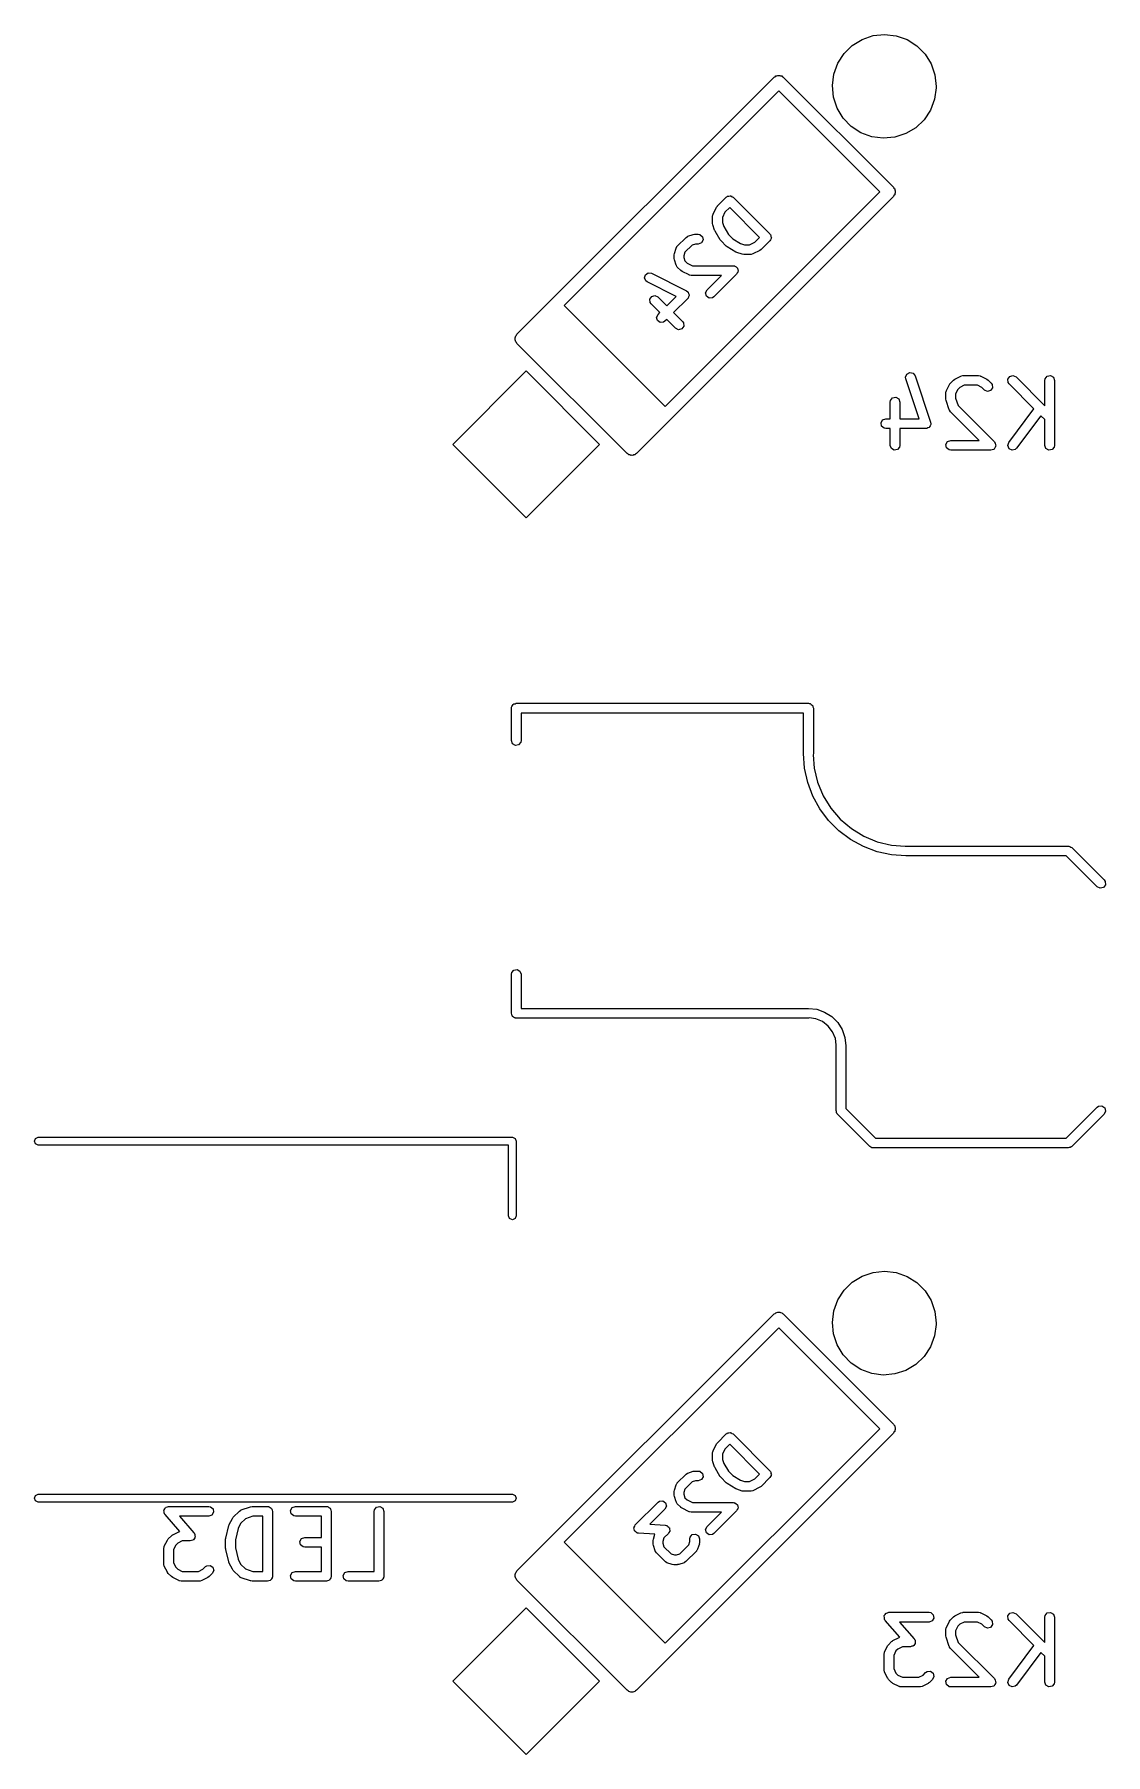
# Model space of a CAD drawing. Extents: x 63 to 245, y -153 to -57.
# Drawn here: x 152.08 to 168.57, y -105.63 to -79.13 of the extents above; entities that cross this region are included whole.
import ezdxf

# ---------------------------------------------------------------- set-up
doc = ezdxf.new("R2010")
doc.units = 0
doc.layers.add('BLACK', color=7, linetype='CONTINUOUS')

msp = doc.modelspace()

# ---------------------------------------------------------------- linework, layer by layer
at = {"layer": 'BLACK', "linetype": 'CONTINUOUS'}
for p, q in [((164.672, -79.3029), (164.824, -79.2094)), ((164.824, -79.2094), (164.993, -79.1519)), ((164.993, -79.1519), (165.17, -79.1333)), ((165.17, -79.1333), (165.347, -79.1544)), ((165.347, -79.1544), (165.515, -79.2142)), ((165.515, -79.2142), (165.666, -79.3098)), ((164.448, -79.5776), (164.545, -79.4277)), ((164.545, -79.4277), (164.672, -79.3029)), ((165.666, -79.3098), (165.792, -79.4364)), ((165.792, -79.4364), (165.886, -79.5876)), ((164.365, -79.9221), (164.387, -79.7452)), ((164.387, -79.7452), (164.448, -79.5776)), ((165.886, -79.5876), (165.945, -79.756)), ((159.508, -83.7517), (163.468, -79.7919)), ((163.538, -80.004), (160.233, -83.3097)), ((163.468, -79.7919), (163.482, -79.7847)), ((163.482, -79.7847), (163.493, -79.7735)), ((163.493, -79.7735), (163.509, -79.771)), ((163.509, -79.771), (163.523, -79.7638)), ((163.523, -79.7638), (163.538, -79.7663)), ((163.538, -79.7663), (163.554, -79.7638)), ((165.094, -81.5596), (163.538, -80.004)), ((163.554, -79.7638), (163.568, -79.771)), ((163.568, -79.771), (163.584, -79.7735)), ((163.584, -79.7735), (163.595, -79.7847)), ((163.595, -79.7847), (163.609, -79.7919)), ((163.609, -79.7919), (165.306, -81.4889)), ((164.382, -80.0996), (164.365, -79.9221)), ((165.964, -79.9556), (165.94, -80.1322)), ((165.945, -79.756), (165.965, -79.9333)), ((165.965, -79.9333), (165.964, -79.9556)), ((164.438, -80.2688), (164.382, -80.0996)), ((164.531, -80.4214), (164.438, -80.2688)), ((165.94, -80.1322), (165.876, -80.299)), ((164.655, -80.5497), (164.531, -80.4214)), ((164.804, -80.6474), (164.655, -80.5497)), ((165.778, -80.4475), (165.648, -80.5705)), ((165.876, -80.299), (165.778, -80.4475)), ((164.971, -80.7095), (164.804, -80.6474)), ((165.148, -80.7331), (164.971, -80.7095)), ((165.326, -80.7169), (165.148, -80.7331)), ((165.495, -80.6618), (165.326, -80.7169)), ((165.648, -80.5705), (165.495, -80.6618)), ((161.788, -84.8654), (165.094, -81.5596)), ((165.306, -81.4889), (165.313, -81.503)), ((165.313, -81.503), (165.325, -81.5142)), ((165.325, -81.605), (165.313, -81.6162)), ((165.325, -81.5142), (165.327, -81.5299)), ((165.327, -81.5894), (165.325, -81.605)), ((165.327, -81.5299), (165.334, -81.544)), ((165.334, -81.5753), (165.327, -81.5894)), ((165.334, -81.544), (165.332, -81.5596)), ((165.332, -81.5596), (165.334, -81.5753)), ((165.306, -81.6303), (161.346, -85.5901)), ((162.528, -81.9032), (162.582, -81.7955)), ((162.582, -81.7955), (162.596, -81.7775)), ((162.596, -81.776), (162.731, -81.6413)), ((162.596, -81.7775), (162.596, -81.776)), ((162.711, -81.8734), (162.671, -81.9545)), ((162.784, -81.8004), (162.711, -81.8734)), ((162.731, -81.6413), (162.739, -81.6356)), ((162.739, -81.6356), (162.741, -81.6329)), ((162.741, -81.6329), (162.744, -81.632)), ((162.744, -81.632), (162.752, -81.6263)), ((162.752, -81.6263), (162.772, -81.6246)), ((162.772, -81.6246), (162.791, -81.6196)), ((163.244, -82.26), (162.784, -81.8004)), ((162.791, -81.6196), (162.797, -81.6225)), ((162.797, -81.6225), (162.804, -81.6219)), ((162.804, -81.6219), (162.819, -81.633)), ((162.819, -81.633), (162.837, -81.6413)), ((162.837, -81.6413), (163.403, -82.207)), ((165.313, -81.6162), (165.306, -81.6303)), ((162.521, -81.9368), (162.525, -81.9111)), ((162.521, -82.0445), (162.521, -81.9368)), ((162.521, -82.046), (162.521, -82.0445)), ((162.524, -82.0682), (162.521, -82.046)), ((162.551, -82.149), (162.524, -82.0682)), ((162.525, -81.9111), (162.528, -81.9077)), ((162.528, -81.9077), (162.528, -81.9032)), ((162.671, -81.9545), (162.671, -82.0323)), ((162.671, -82.0323), (162.691, -82.0938)), ((162.691, -82.0938), (162.763, -82.2135)), ((161.959, -82.4248), (161.971, -82.4019)), ((161.971, -82.4019), (161.975, -82.3996)), ((161.975, -82.3996), (161.977, -82.3955)), ((161.977, -82.3955), (162.112, -82.2608)), ((162.205, -82.3794), (162.095, -82.4891)), ((162.112, -82.2608), (162.133, -82.2459)), ((162.133, -82.2459), (162.137, -82.2455)), ((162.137, -82.2455), (162.141, -82.2427)), ((162.141, -82.2427), (162.222, -82.2158)), ((162.258, -82.3619), (162.205, -82.3794)), ((162.222, -82.2158), (162.244, -82.2125)), ((162.244, -82.2125), (162.245, -82.2119)), ((162.245, -82.2119), (162.299, -82.2119)), ((162.299, -82.3619), (162.258, -82.3619)), ((162.299, -82.2119), (162.325, -82.2165)), ((162.347, -82.3444), (162.299, -82.3619)), ((162.325, -82.2165), (162.364, -82.2494)), ((162.373, -82.3), (162.347, -82.3444)), ((162.364, -82.2494), (162.373, -82.3)), ((162.554, -82.1518), (162.551, -82.149)), ((162.558, -82.1639), (162.554, -82.1518)), ((162.639, -82.2986), (162.558, -82.1639)), ((162.642, -82.3008), (162.639, -82.2986)), ((162.65, -82.313), (162.642, -82.3008)), ((162.731, -82.3938), (162.65, -82.313)), ((162.734, -82.3953), (162.731, -82.3938)), ((162.746, -82.4051), (162.734, -82.3953)), ((162.763, -82.2135), (162.831, -82.2812)), ((162.831, -82.2812), (162.95, -82.3531)), ((162.95, -82.3531), (163.012, -82.3736)), ((163.012, -82.3736), (163.09, -82.3736)), ((163.09, -82.3736), (163.171, -82.333)), ((163.171, -82.333), (163.244, -82.26)), ((163.403, -82.313), (163.268, -82.4477)), ((163.403, -82.207), (163.409, -82.2151)), ((163.411, -82.2954), (163.403, -82.313)), ((163.409, -82.2151), (163.411, -82.217)), ((163.411, -82.217), (163.412, -82.2202)), ((163.422, -82.2794), (163.411, -82.2954)), ((163.412, -82.2202), (163.418, -82.2283)), ((163.418, -82.2283), (163.419, -82.2477)), ((163.419, -82.2477), (163.425, -82.2665)), ((163.425, -82.2665), (163.422, -82.2727)), ((163.422, -82.2727), (163.422, -82.2794)), ((161.928, -82.5294), (161.932, -82.5073)), ((161.928, -82.5832), (161.928, -82.5294)), ((161.928, -82.5848), (161.928, -82.5832)), ((161.932, -82.607), (161.928, -82.5848)), ((161.932, -82.5057), (161.959, -82.4248)), ((161.932, -82.5073), (161.932, -82.5057)), ((161.959, -82.6878), (161.932, -82.607)), ((162.095, -82.4891), (162.078, -82.5415)), ((162.078, -82.5415), (162.078, -82.5711)), ((162.078, -82.5711), (162.095, -82.6235)), ((162.095, -82.6235), (162.128, -82.6563)), ((162.128, -82.6563), (162.209, -82.6968)), ((162.88, -82.4859), (162.746, -82.4051)), ((162.884, -82.4866), (162.88, -82.4859)), ((162.895, -82.4928), (162.884, -82.4866)), ((162.976, -82.5197), (162.895, -82.4928)), ((162.978, -82.5197), (162.976, -82.5197)), ((163, -82.5236), (162.978, -82.5197)), ((163.107, -82.5236), (163, -82.5236)), ((163.112, -82.522), (163.107, -82.5236)), ((163.116, -82.5231), (163.112, -82.522)), ((163.141, -82.5156), (163.116, -82.5231)), ((163.249, -82.4618), (163.141, -82.5156)), ((163.25, -82.4606), (163.249, -82.4618)), ((163.268, -82.4477), (163.25, -82.4606)), ((161.47, -82.8841), (161.485, -82.8349)), ((161.491, -82.9311), (161.47, -82.8841)), ((161.485, -82.8349), (161.528, -82.8066)), ((161.511, -82.9466), (161.491, -82.9311)), ((161.528, -82.8066), (161.579, -82.8125)), ((161.579, -82.8125), (162.117, -83.0819)), ((161.962, -82.6913), (161.959, -82.6878)), ((161.962, -82.6958), (161.962, -82.6913)), ((161.977, -82.7171), (161.962, -82.6958)), ((162.031, -82.771), (161.977, -82.7171)), ((162.032, -82.7717), (162.031, -82.771)), ((162.05, -82.785), (162.032, -82.7717)), ((162.158, -82.8389), (162.05, -82.785)), ((162.162, -82.8394), (162.158, -82.8389)), ((162.166, -82.8423), (162.162, -82.8394)), ((162.191, -82.8468), (162.166, -82.8423)), ((162.657, -82.8468), (162.191, -82.8468)), ((162.209, -82.6968), (162.838, -82.6968)), ((162.435, -83.069), (162.657, -82.8468)), ((162.891, -82.8248), (162.541, -83.175)), ((162.838, -82.6968), (162.854, -82.6997)), ((162.854, -82.6997), (162.857, -82.6994)), ((162.857, -82.6994), (162.859, -82.7005)), ((162.859, -82.7005), (162.864, -82.7013)), ((162.864, -82.7013), (162.881, -82.7158)), ((162.881, -82.7158), (162.899, -82.7288)), ((162.901, -82.8044), (162.891, -82.8248)), ((162.899, -82.7288), (162.9, -82.7321)), ((162.9, -82.7321), (162.903, -82.7343)), ((162.912, -82.7848), (162.901, -82.8044)), ((162.903, -82.7343), (162.907, -82.7565)), ((162.907, -82.7565), (162.913, -82.7783)), ((162.913, -82.7783), (162.911, -82.7815)), ((162.911, -82.7815), (162.912, -82.7848)), ((161.957, -83.1695), (161.511, -82.9466)), ((161.553, -83.2103), (161.583, -83.1683)), ((161.583, -83.1683), (161.632, -83.155)), ((161.632, -83.155), (161.679, -83.1767)), ((161.679, -83.1767), (161.814, -83.3122)), ((161.814, -83.3122), (161.957, -83.1695)), ((162.117, -83.0819), (162.138, -83.0974)), ((162.139, -83.1968), (162.137, -83.202)), ((162.138, -83.0974), (162.14, -83.1026)), ((162.144, -83.1936), (162.139, -83.1968)), ((162.14, -83.1026), (162.145, -83.1059)), ((162.15, -83.174), (162.144, -83.1936)), ((162.145, -83.1059), (162.15, -83.1257)), ((162.15, -83.1257), (162.159, -83.1444)), ((162.158, -83.1555), (162.15, -83.174)), ((162.159, -83.1444), (162.157, -83.1499)), ((162.157, -83.1499), (162.158, -83.1555)), ((162.413, -83.1155), (162.435, -83.069)), ((162.426, -83.165), (162.413, -83.1155)), ((162.468, -83.1944), (162.426, -83.165)), ((162.52, -83.19), (162.468, -83.1944)), ((162.541, -83.175), (162.52, -83.19)), ((160.233, -83.3097), (161.788, -84.8654)), ((161.558, -83.2614), (161.553, -83.2103)), ((161.573, -83.2828), (161.558, -83.2614)), ((161.708, -83.4183), (161.573, -83.2828)), ((161.659, -83.4926), (161.681, -83.4461)), ((161.681, -83.4461), (161.708, -83.4183)), ((162.137, -83.202), (161.92, -83.4183)), ((161.92, -83.4183), (162.056, -83.5538)), ((161.672, -83.5421), (161.659, -83.4926)), ((161.714, -83.5716), (161.672, -83.5421)), ((161.765, -83.5671), (161.714, -83.5716)), ((161.787, -83.5522), (161.765, -83.5671)), ((161.814, -83.5244), (161.787, -83.5522)), ((161.95, -83.6599), (161.814, -83.5244)), ((161.996, -83.6816), (161.95, -83.6599)), ((162.046, -83.6683), (161.996, -83.6816)), ((162.075, -83.6263), (162.046, -83.6683)), ((162.056, -83.5538), (162.071, -83.5752)), ((162.071, -83.5752), (162.075, -83.6263)), ((159.48, -83.8067), (159.487, -83.7926)), ((159.482, -83.8224), (159.48, -83.8067)), ((159.48, -83.838), (159.482, -83.8224)), ((159.487, -83.8521), (159.48, -83.838)), ((159.487, -83.7926), (159.489, -83.777)), ((159.489, -83.8678), (159.487, -83.8521)), ((159.489, -83.777), (159.501, -83.7658)), ((159.501, -83.879), (159.489, -83.8678)), ((159.501, -83.7658), (159.508, -83.7517)), ((159.508, -83.8931), (159.501, -83.879)), ((161.205, -85.5901), (159.508, -83.8931)), ((158.518, -85.4487), (159.649, -84.3173)), ((159.649, -84.3173), (160.781, -85.4487)), ((165.493, -84.4137), (165.512, -84.366)), ((165.497, -84.4395), (165.493, -84.4137)), ((165.702, -85.055), (165.497, -84.4395)), ((165.512, -84.366), (165.557, -84.3416)), ((165.557, -84.3416), (165.608, -84.3519)), ((165.608, -84.3519), (165.64, -84.392)), ((165.64, -84.392), (165.878, -85.1063)), ((166.168, -84.5251), (166.181, -84.5071)), ((166.181, -84.5071), (166.182, -84.5056)), ((166.182, -84.5056), (166.23, -84.458)), ((166.23, -84.458), (166.248, -84.4451)), ((166.248, -84.4451), (166.249, -84.4439)), ((166.249, -84.4439), (166.344, -84.3963)), ((166.344, -84.3963), (166.369, -84.3889)), ((166.369, -84.3889), (166.374, -84.3899)), ((166.374, -84.3899), (166.378, -84.3884)), ((166.378, -84.3884), (166.616, -84.3884)), ((166.616, -84.3884), (166.642, -84.3929)), ((166.642, -84.3929), (166.645, -84.3958)), ((166.645, -84.3958), (166.65, -84.3963)), ((166.65, -84.3963), (166.745, -84.4439)), ((166.745, -84.4439), (166.763, -84.4573)), ((166.763, -84.4573), (166.764, -84.458)), ((166.764, -84.458), (166.812, -84.5056)), ((166.812, -84.5056), (166.827, -84.5269)), ((167.067, -84.444), (167.097, -84.4019)), ((167.072, -84.4951), (167.067, -84.444)), ((167.087, -84.5164), (167.072, -84.4951)), ((167.469, -84.899), (167.087, -84.5164)), ((167.097, -84.4019), (167.146, -84.3887)), ((167.146, -84.3887), (167.193, -84.4103)), ((167.193, -84.4103), (167.636, -84.8537)), ((167.636, -84.4634), (167.641, -84.4377)), ((167.636, -84.8537), (167.636, -84.4634)), ((167.641, -84.4377), (167.674, -84.3984)), ((167.674, -84.3984), (167.724, -84.3895)), ((167.724, -84.3895), (167.769, -84.4152)), ((167.769, -84.4152), (167.786, -84.4634)), ((167.786, -84.4634), (167.786, -85.4634)), ((165.255, -84.7967), (165.26, -84.7711)), ((165.26, -84.7711), (165.293, -84.7318)), ((165.293, -84.7318), (165.343, -84.7229)), ((165.343, -84.7229), (165.388, -84.7485)), ((165.388, -84.7485), (165.405, -84.7967)), ((166.112, -84.6539), (166.117, -84.6282)), ((166.112, -84.7491), (166.112, -84.6539)), ((166.113, -84.7506), (166.112, -84.7491)), ((166.116, -84.7728), (166.113, -84.7506)), ((166.164, -84.9157), (166.116, -84.7728)), ((166.117, -84.6282), (166.12, -84.6248)), ((166.12, -84.6203), (166.168, -84.5251)), ((166.12, -84.6248), (166.12, -84.6203)), ((166.297, -84.603), (166.262, -84.6716)), ((166.262, -84.6716), (166.262, -84.7369)), ((166.262, -84.7369), (166.301, -84.8514)), ((166.327, -84.5726), (166.297, -84.603)), ((166.396, -84.5384), (166.327, -84.5726)), ((166.598, -84.5384), (166.396, -84.5384)), ((166.667, -84.5726), (166.598, -84.5384)), ((166.706, -84.6117), (166.667, -84.5726)), ((166.752, -84.6333), (166.706, -84.6117)), ((166.802, -84.6201), (166.752, -84.6333)), ((166.831, -84.578), (166.802, -84.6201)), ((166.827, -84.5269), (166.831, -84.578)), ((165.255, -85.055), (165.255, -84.7967)), ((165.405, -84.7967), (165.405, -85.055)), ((166.167, -84.9192), (166.164, -84.9157)), ((166.167, -84.9236), (166.167, -84.9192)), ((166.182, -84.945), (166.167, -84.9236)), ((166.625, -85.3884), (166.182, -84.945)), ((166.301, -84.8514), (166.86, -85.4103)), ((167.08, -85.4184), (167.469, -84.899)), ((167.577, -85.0061), (167.2, -85.5084)), ((167.636, -85.0659), (167.577, -85.0061)), ((165.114, -85.117), (165.139, -85.0726)), ((165.123, -85.1675), (165.114, -85.117)), ((165.162, -85.2005), (165.123, -85.1675)), ((165.139, -85.0726), (165.187, -85.055)), ((165.187, -85.205), (165.162, -85.2005)), ((165.187, -85.055), (165.255, -85.055)), ((165.255, -85.205), (165.187, -85.205)), ((165.255, -85.4634), (165.255, -85.205)), ((165.405, -85.055), (165.702, -85.055)), ((165.807, -85.205), (165.405, -85.205)), ((165.405, -85.205), (165.405, -85.4634)), ((165.812, -85.2031), (165.807, -85.205)), ((165.818, -85.2042), (165.812, -85.2031)), ((165.836, -85.1945), (165.818, -85.2042)), ((165.855, -85.1875), (165.836, -85.1945)), ((165.858, -85.1825), (165.855, -85.1875)), ((165.863, -85.1798), (165.858, -85.1825)), ((165.87, -85.1608), (165.863, -85.1798)), ((165.88, -85.1431), (165.87, -85.1608)), ((165.878, -85.1063), (165.881, -85.1321)), ((165.881, -85.1321), (165.879, -85.1374)), ((165.879, -85.1374), (165.88, -85.1431)), ((167.636, -85.4634), (167.636, -85.0659)), ((159.649, -86.5801), (158.518, -85.4487)), ((160.781, -85.4487), (159.649, -86.5801)), ((165.273, -85.5116), (165.255, -85.4634)), ((165.317, -85.5372), (165.273, -85.5116)), ((165.368, -85.5283), (165.317, -85.5372)), ((165.401, -85.489), (165.368, -85.5283)), ((165.405, -85.4634), (165.401, -85.489)), ((166.114, -85.4504), (166.139, -85.4059)), ((166.123, -85.5009), (166.114, -85.4504)), ((166.162, -85.5339), (166.123, -85.5009)), ((166.139, -85.4059), (166.187, -85.3884)), ((166.187, -85.5384), (166.162, -85.5339)), ((166.187, -85.3884), (166.625, -85.3884)), ((166.807, -85.5384), (166.187, -85.5384)), ((166.828, -85.5307), (166.807, -85.5384)), ((166.85, -85.5248), (166.828, -85.5307)), ((166.852, -85.522), (166.85, -85.5248)), ((166.855, -85.5208), (166.852, -85.522)), ((166.866, -85.5013), (166.855, -85.5208)), ((166.86, -85.4103), (166.869, -85.4238)), ((166.879, -85.4828), (166.866, -85.5013)), ((166.869, -85.4238), (166.871, -85.4259)), ((166.871, -85.4259), (166.872, -85.4279)), ((166.872, -85.4279), (166.874, -85.4317)), ((166.874, -85.4317), (166.876, -85.4542)), ((166.876, -85.4542), (166.88, -85.4764)), ((166.88, -85.4764), (166.879, -85.4794)), ((166.879, -85.4794), (166.879, -85.4828)), ((167.065, -85.4675), (167.08, -85.4184)), ((167.085, -85.5147), (167.065, -85.4675)), ((167.131, -85.5378), (167.085, -85.5147)), ((167.181, -85.5262), (167.131, -85.5378)), ((167.2, -85.5084), (167.181, -85.5262)), ((167.654, -85.5116), (167.636, -85.4634)), ((167.698, -85.5372), (167.654, -85.5116)), ((167.749, -85.5283), (167.698, -85.5372)), ((167.782, -85.489), (167.749, -85.5283)), ((167.786, -85.4634), (167.782, -85.489)), ((161.219, -85.5973), (161.205, -85.5901)), ((161.23, -85.6085), (161.219, -85.5973)), ((161.246, -85.611), (161.23, -85.6085)), ((161.26, -85.6182), (161.246, -85.611)), ((161.276, -85.6157), (161.26, -85.6182)), ((161.291, -85.6182), (161.276, -85.6157)), ((161.305, -85.611), (161.291, -85.6182)), ((161.321, -85.6085), (161.305, -85.611)), ((161.332, -85.5973), (161.321, -85.6085)), ((161.346, -85.5901), (161.332, -85.5973)), ((159.422, -89.511), (159.424, -89.5013)), ((159.422, -90.011), (159.422, -89.511)), ((159.423, -89.498), (159.425, -89.4951)), ((159.424, -89.5013), (159.423, -89.498)), ((159.425, -89.4951), (159.427, -89.4853)), ((159.427, -89.4853), (159.439, -89.4704)), ((159.439, -89.4704), (159.449, -89.4535)), ((159.449, -89.4535), (159.455, -89.4512)), ((159.455, -89.4512), (159.459, -89.446)), ((159.459, -89.446), (159.479, -89.4427)), ((159.479, -89.4427), (159.497, -89.436)), ((159.497, -89.436), (163.997, -89.436)), ((163.997, -89.436), (164.007, -89.4377)), ((164.007, -89.4377), (164.01, -89.4371)), ((164.01, -89.4371), (164.013, -89.4388)), ((164.013, -89.4388), (164.023, -89.4405)), ((164.023, -89.4405), (164.038, -89.453)), ((164.038, -89.453), (164.054, -89.4628)), ((164.054, -89.4628), (164.057, -89.4691)), ((164.057, -89.4691), (164.062, -89.4735)), ((164.062, -89.4735), (164.065, -89.4927)), ((164.065, -89.4927), (164.072, -89.511)), ((164.072, -89.511), (164.072, -90.211)), ((163.922, -89.586), (159.572, -89.586)), ((159.572, -89.586), (159.572, -90.011)), ((163.922, -90.211), (163.922, -89.586)), ((159.44, -90.0592), (159.422, -90.011)), ((159.484, -90.0849), (159.44, -90.0592)), ((159.534, -90.076), (159.484, -90.0849)), ((159.567, -90.0367), (159.534, -90.076)), ((159.572, -90.011), (159.567, -90.0367)), ((163.938, -90.4351), (163.922, -90.211)), ((164.072, -90.211), (164.069, -90.2283)), ((164.069, -90.2283), (164.085, -90.4346)), ((163.986, -90.6547), (163.938, -90.4351)), ((164.085, -90.4346), (164.138, -90.6527)), ((164.064, -90.8653), (163.986, -90.6547)), ((164.172, -91.0625), (164.064, -90.8653)), ((164.138, -90.6527), (164.223, -90.8599)), ((164.223, -90.8599), (164.341, -91.0512)), ((164.307, -91.2424), (164.172, -91.0625)), ((164.341, -91.0512), (164.486, -91.2217)), ((164.466, -91.4013), (164.307, -91.2424)), ((164.645, -91.536), (164.466, -91.4013)), ((164.486, -91.2217), (164.657, -91.3674)), ((164.657, -91.3674), (164.848, -91.4846)), ((164.843, -91.6437), (164.645, -91.536)), ((165.053, -91.7222), (164.843, -91.6437)), ((164.848, -91.4846), (165.055, -91.5704)), ((165.055, -91.5704), (165.273, -91.6228)), ((165.273, -91.6228), (165.486, -91.6395)), ((165.486, -91.6395), (165.497, -91.636)), ((165.497, -91.636), (167.997, -91.636)), ((167.997, -91.636), (168.002, -91.6368)), ((168.002, -91.6368), (168.004, -91.6363)), ((168.004, -91.6363), (168.007, -91.6377)), ((168.007, -91.6377), (168.023, -91.6405)), ((168.023, -91.6405), (168.035, -91.651)), ((168.035, -91.651), (168.05, -91.658)), ((168.05, -91.658), (168.55, -92.158)), ((165.273, -91.77), (165.053, -91.7222)), ((165.497, -91.786), (165.273, -91.77)), ((167.966, -91.786), (165.497, -91.786)), ((168.444, -92.264), (167.966, -91.786)), ((168.55, -92.158), (168.565, -92.1793)), ((168.565, -92.1793), (168.569, -92.2304)), ((168.49, -92.2857), (168.444, -92.264)), ((168.54, -92.2724), (168.49, -92.2857)), ((168.569, -92.2304), (168.54, -92.2724)), ((159.422, -93.611), (159.427, -93.5853)), ((159.422, -94.211), (159.422, -93.611)), ((159.427, -93.5853), (159.459, -93.546)), ((159.459, -93.546), (159.51, -93.5371)), ((159.51, -93.5371), (159.554, -93.5628)), ((159.554, -93.5628), (159.572, -93.611)), ((159.572, -93.611), (159.572, -94.136)), ((159.429, -94.2293), (159.422, -94.211)), ((159.432, -94.2485), (159.429, -94.2293)), ((159.437, -94.2528), (159.432, -94.2485)), ((159.44, -94.2592), (159.437, -94.2528)), ((159.456, -94.269), (159.44, -94.2592)), ((159.471, -94.2815), (159.456, -94.269)), ((159.481, -94.2832), (159.471, -94.2815)), ((159.484, -94.2849), (159.481, -94.2832)), ((159.487, -94.2843), (159.484, -94.2849)), ((159.497, -94.286), (159.487, -94.2843)), ((163.997, -94.286), (159.497, -94.286)), ((159.572, -94.136), (163.997, -94.136)), ((163.997, -94.136), (164.125, -94.1504)), ((164.005, -94.2834), (163.997, -94.286)), ((164.108, -94.2969), (164.005, -94.2834)), ((164.211, -94.3398), (164.108, -94.2969)), ((164.125, -94.1504), (164.246, -94.1929)), ((164.246, -94.1929), (164.356, -94.2614)), ((164.356, -94.2614), (164.447, -94.3525)), ((164.3, -94.4079), (164.211, -94.3398)), ((164.368, -94.4967), (164.3, -94.4079)), ((164.411, -94.6001), (164.368, -94.4967)), ((164.447, -94.3525), (164.515, -94.4615)), ((164.515, -94.4615), (164.558, -94.5831)), ((164.558, -94.5831), (164.572, -94.711)), ((164.424, -94.6991), (164.411, -94.6001)), ((164.422, -94.711), (164.424, -94.6991)), ((164.422, -95.711), (164.422, -94.711)), ((164.572, -94.711), (164.572, -95.6799)), ((168.444, -95.658), (168.465, -95.643)), ((168.465, -95.643), (168.516, -95.6386)), ((168.516, -95.6386), (168.558, -95.668)), ((164.428, -95.7264), (164.422, -95.711)), ((164.429, -95.7427), (164.428, -95.7264)), ((164.438, -95.7561), (164.429, -95.7427)), ((164.44, -95.7592), (164.438, -95.7561)), ((164.441, -95.7602), (164.44, -95.7592)), ((164.444, -95.764), (164.441, -95.7602)), ((164.944, -96.264), (164.444, -95.764)), ((164.572, -95.6799), (165.028, -96.136)), ((167.966, -96.136), (168.444, -95.658)), ((168.55, -95.764), (168.05, -96.264)), ((168.572, -95.7175), (168.55, -95.764)), ((168.558, -95.668), (168.572, -95.7175)), ((152.077, -96.181), (152.095, -96.1386)), ((152.095, -96.2234), (152.077, -96.181)), ((152.095, -96.1386), (152.137, -96.121)), ((152.137, -96.121), (159.437, -96.121)), ((159.437, -96.121), (159.479, -96.1386)), ((159.479, -96.1386), (159.497, -96.181)), ((159.497, -96.181), (159.497, -97.331)), ((165.028, -96.136), (167.966, -96.136)), ((152.137, -96.241), (152.095, -96.2234)), ((159.377, -96.241), (152.137, -96.241)), ((159.377, -97.331), (159.377, -96.241)), ((164.959, -96.271), (164.944, -96.264)), ((164.971, -96.2815), (164.959, -96.271)), ((164.987, -96.2843), (164.971, -96.2815)), ((164.99, -96.2857), (164.987, -96.2843)), ((164.992, -96.2852), (164.99, -96.2857)), ((164.997, -96.286), (164.992, -96.2852)), ((167.997, -96.286), (164.997, -96.286)), ((168.012, -96.2804), (167.997, -96.286)), ((168.029, -96.279), (168.012, -96.2804)), ((168.042, -96.2696), (168.029, -96.279)), ((168.045, -96.2685), (168.042, -96.2696)), ((168.046, -96.2667), (168.045, -96.2685)), ((168.05, -96.264), (168.046, -96.2667)), ((159.395, -97.3734), (159.377, -97.331)), ((159.437, -97.391), (159.395, -97.3734)), ((159.479, -97.3734), (159.437, -97.391)), ((159.497, -97.331), (159.479, -97.3734)), ((164.672, -98.3529), (164.824, -98.2594)), ((164.824, -98.2594), (164.993, -98.2019)), ((164.993, -98.2019), (165.17, -98.1833)), ((165.17, -98.1833), (165.347, -98.2044)), ((165.347, -98.2044), (165.515, -98.2642)), ((165.515, -98.2642), (165.666, -98.3598)), ((164.448, -98.6276), (164.545, -98.4777)), ((164.545, -98.4777), (164.672, -98.3529)), ((165.666, -98.3598), (165.792, -98.4864)), ((165.792, -98.4864), (165.886, -98.6376)), ((163.482, -98.8347), (163.493, -98.8235)), ((163.493, -98.8235), (163.509, -98.821)), ((163.509, -98.821), (163.523, -98.8138)), ((163.523, -98.8138), (163.538, -98.8163)), ((163.538, -98.8163), (163.554, -98.8138)), ((163.554, -98.8138), (163.568, -98.821)), ((163.568, -98.821), (163.584, -98.8235)), ((163.584, -98.8235), (163.595, -98.8347)), ((164.365, -98.9721), (164.387, -98.7952)), ((164.387, -98.7952), (164.448, -98.6276)), ((165.886, -98.6376), (165.945, -98.806)), ((165.945, -98.806), (165.965, -98.9833)), ((159.508, -102.802), (163.468, -98.8419)), ((163.538, -99.054), (160.233, -102.36)), ((163.468, -98.8419), (163.482, -98.8347)), ((165.094, -100.61), (163.538, -99.054)), ((163.595, -98.8347), (163.609, -98.8419)), ((163.609, -98.8419), (165.306, -100.539)), ((164.382, -99.1496), (164.365, -98.9721)), ((165.964, -99.0056), (165.94, -99.1822)), ((165.965, -98.9833), (165.964, -99.0056)), ((164.438, -99.3188), (164.382, -99.1496)), ((164.531, -99.4714), (164.438, -99.3188)), ((165.876, -99.349), (165.778, -99.4975)), ((165.94, -99.1822), (165.876, -99.349)), ((164.655, -99.5997), (164.531, -99.4714)), ((164.804, -99.6974), (164.655, -99.5997)), ((165.648, -99.6205), (165.495, -99.7118)), ((165.778, -99.4975), (165.648, -99.6205)), ((164.971, -99.7595), (164.804, -99.6974)), ((165.148, -99.7831), (164.971, -99.7595)), ((165.326, -99.7669), (165.148, -99.7831)), ((165.495, -99.7118), (165.326, -99.7669)), ((165.306, -100.68), (161.346, -104.64)), ((161.788, -103.915), (165.094, -100.61)), ((162.731, -100.691), (162.739, -100.686)), ((162.739, -100.686), (162.741, -100.683)), ((162.741, -100.683), (162.744, -100.682)), ((162.744, -100.682), (162.752, -100.676)), ((162.752, -100.676), (162.772, -100.675)), ((162.772, -100.675), (162.791, -100.67)), ((162.791, -100.67), (162.797, -100.672)), ((162.797, -100.672), (162.804, -100.672)), ((162.804, -100.672), (162.819, -100.683)), ((162.819, -100.683), (162.837, -100.691)), ((165.306, -100.539), (165.313, -100.553)), ((165.313, -100.666), (165.306, -100.68)), ((165.313, -100.553), (165.325, -100.564)), ((165.325, -100.655), (165.313, -100.666)), ((165.325, -100.564), (165.327, -100.58)), ((165.327, -100.639), (165.325, -100.655)), ((165.327, -100.58), (165.334, -100.594)), ((165.334, -100.625), (165.327, -100.639)), ((165.334, -100.594), (165.332, -100.61)), ((165.332, -100.61), (165.334, -100.625)), ((162.528, -100.953), (162.582, -100.845)), ((162.582, -100.845), (162.596, -100.827)), ((162.596, -100.826), (162.731, -100.691)), ((162.596, -100.827), (162.596, -100.826)), ((162.711, -100.923), (162.671, -101.004)), ((162.784, -100.85), (162.711, -100.923)), ((163.244, -101.31), (162.784, -100.85)), ((162.837, -100.691), (163.403, -101.257)), ((162.521, -100.987), (162.525, -100.961)), ((162.521, -101.095), (162.521, -100.987)), ((162.521, -101.096), (162.521, -101.095)), ((162.524, -101.118), (162.521, -101.096)), ((162.551, -101.199), (162.524, -101.118)), ((162.525, -100.961), (162.528, -100.958)), ((162.528, -100.958), (162.528, -100.953)), ((162.554, -101.202), (162.551, -101.199)), ((162.558, -101.214), (162.554, -101.202)), ((162.639, -101.349), (162.558, -101.214)), ((162.671, -101.004), (162.671, -101.082)), ((162.671, -101.082), (162.691, -101.144)), ((162.691, -101.144), (162.763, -101.263)), ((161.932, -101.556), (161.959, -101.475)), ((161.959, -101.475), (161.971, -101.452)), ((161.971, -101.452), (161.975, -101.45)), ((161.975, -101.45), (161.977, -101.446)), ((161.977, -101.446), (162.112, -101.311)), ((162.205, -101.429), (162.095, -101.539)), ((162.112, -101.311), (162.133, -101.296)), ((162.133, -101.296), (162.137, -101.296)), ((162.137, -101.296), (162.141, -101.293)), ((162.141, -101.293), (162.222, -101.266)), ((162.258, -101.412), (162.205, -101.429)), ((162.222, -101.266), (162.244, -101.262)), ((162.244, -101.262), (162.245, -101.262)), ((162.245, -101.262), (162.299, -101.262)), ((162.299, -101.412), (162.258, -101.412)), ((162.299, -101.262), (162.325, -101.266)), ((162.347, -101.394), (162.299, -101.412)), ((162.325, -101.266), (162.364, -101.299)), ((162.373, -101.35), (162.347, -101.394)), ((162.364, -101.299), (162.373, -101.35)), ((162.642, -101.351), (162.639, -101.349)), ((162.65, -101.363), (162.642, -101.351)), ((162.731, -101.444), (162.65, -101.363)), ((162.734, -101.445), (162.731, -101.444)), ((162.746, -101.455), (162.734, -101.445)), ((162.88, -101.536), (162.746, -101.455)), ((162.763, -101.263), (162.831, -101.331)), ((162.831, -101.331), (162.95, -101.403)), ((162.95, -101.403), (163.012, -101.424)), ((163.012, -101.424), (163.09, -101.424)), ((163.09, -101.424), (163.171, -101.383)), ((163.171, -101.383), (163.244, -101.31)), ((163.403, -101.363), (163.268, -101.498)), ((163.403, -101.257), (163.409, -101.265)), ((163.411, -101.345), (163.403, -101.363)), ((163.409, -101.265), (163.411, -101.267)), ((163.411, -101.267), (163.412, -101.27)), ((163.422, -101.329), (163.411, -101.345)), ((163.412, -101.27), (163.418, -101.278)), ((163.418, -101.278), (163.419, -101.298)), ((163.419, -101.298), (163.425, -101.317)), ((163.425, -101.317), (163.422, -101.323)), ((163.422, -101.323), (163.422, -101.329)), ((152.077, -101.681), (152.095, -101.639)), ((152.095, -101.723), (152.077, -101.681)), ((152.095, -101.639), (152.137, -101.621)), ((152.137, -101.741), (152.095, -101.723)), ((152.137, -101.621), (159.437, -101.621)), ((159.437, -101.741), (152.137, -101.741)), ((159.437, -101.621), (159.479, -101.639)), ((159.479, -101.723), (159.437, -101.741)), ((159.479, -101.639), (159.497, -101.681)), ((159.497, -101.681), (159.479, -101.723)), ((161.33, -102.092), (161.681, -101.742)), ((161.681, -101.742), (161.702, -101.727)), ((161.702, -101.727), (161.753, -101.722)), ((161.753, -101.722), (161.795, -101.752)), ((161.928, -101.579), (161.932, -101.557)), ((161.928, -101.633), (161.928, -101.579)), ((161.928, -101.635), (161.928, -101.633)), ((161.932, -101.657), (161.928, -101.635)), ((161.932, -101.557), (161.932, -101.556)), ((161.959, -101.738), (161.932, -101.657)), ((161.962, -101.741), (161.959, -101.738)), ((161.962, -101.746), (161.962, -101.741)), ((161.977, -101.767), (161.962, -101.746)), ((162.095, -101.539), (162.078, -101.592)), ((162.078, -101.592), (162.078, -101.621)), ((162.078, -101.621), (162.095, -101.674)), ((162.095, -101.674), (162.128, -101.706)), ((162.128, -101.706), (162.209, -101.747)), ((162.209, -101.747), (162.838, -101.747)), ((162.838, -101.747), (162.854, -101.75)), ((162.884, -101.537), (162.88, -101.536)), ((162.895, -101.543), (162.884, -101.537)), ((162.976, -101.57), (162.895, -101.543)), ((162.978, -101.57), (162.976, -101.57)), ((163, -101.574), (162.978, -101.57)), ((163.107, -101.574), (163, -101.574)), ((163.112, -101.572), (163.107, -101.574)), ((163.116, -101.573), (163.112, -101.572)), ((163.141, -101.566), (163.116, -101.573)), ((163.249, -101.512), (163.141, -101.566)), ((163.25, -101.511), (163.249, -101.512)), ((163.268, -101.498), (163.25, -101.511)), ((154.07, -101.87), (154.073, -101.865)), ((154.074, -101.89), (154.07, -101.87)), ((154.073, -101.859), (154.086, -101.843)), ((154.073, -101.865), (154.073, -101.859)), ((154.074, -101.91), (154.074, -101.89)), ((154.079, -101.918), (154.074, -101.91)), ((154.079, -101.921), (154.079, -101.918)), ((154.082, -101.923), (154.079, -101.921)), ((154.088, -101.933), (154.082, -101.923)), ((154.086, -101.843), (154.096, -101.826)), ((154.315, -102.193), (154.088, -101.933)), ((154.096, -101.826), (154.102, -101.824)), ((154.102, -101.824), (154.105, -101.819)), ((154.105, -101.819), (154.125, -101.815)), ((154.125, -101.815), (154.144, -101.808)), ((154.144, -101.808), (154.763, -101.808)), ((154.763, -101.958), (154.309, -101.958)), ((154.309, -101.958), (154.534, -102.215)), ((154.763, -101.808), (154.789, -101.813)), ((154.811, -101.941), (154.763, -101.958)), ((154.789, -101.813), (154.828, -101.846)), ((154.837, -101.896), (154.811, -101.941)), ((154.828, -101.846), (154.837, -101.896)), ((155.077, -102.088), (155.125, -101.993)), ((155.125, -101.993), (155.138, -101.975)), ((155.138, -101.975), (155.139, -101.973)), ((155.139, -101.973), (155.234, -101.878)), ((155.234, -101.878), (155.255, -101.863)), ((155.328, -101.997), (155.253, -102.071)), ((155.255, -101.863), (155.26, -101.863)), ((155.26, -101.863), (155.263, -101.86)), ((155.263, -101.86), (155.406, -101.812)), ((155.442, -101.958), (155.328, -101.997)), ((155.406, -101.812), (155.428, -101.809)), ((155.428, -101.809), (155.43, -101.808)), ((155.43, -101.808), (155.668, -101.808)), ((155.593, -101.958), (155.442, -101.958)), ((155.593, -102.808), (155.593, -101.958)), ((155.668, -101.808), (155.678, -101.81)), ((155.678, -101.81), (155.681, -101.81)), ((155.681, -101.81), (155.684, -101.811)), ((155.684, -101.811), (155.694, -101.813)), ((155.694, -101.813), (155.709, -101.825)), ((155.709, -101.825), (155.725, -101.835)), ((155.725, -101.835), (155.728, -101.842)), ((155.728, -101.842), (155.733, -101.846)), ((155.733, -101.846), (155.736, -101.865)), ((155.736, -101.865), (155.743, -101.883)), ((155.743, -101.883), (155.743, -102.883)), ((156.023, -101.87), (156.048, -101.826)), ((156.032, -101.921), (156.023, -101.87)), ((156.071, -101.954), (156.032, -101.921)), ((156.048, -101.826), (156.097, -101.808)), ((156.097, -101.958), (156.071, -101.954)), ((156.097, -101.808), (156.573, -101.808)), ((156.498, -101.958), (156.097, -101.958)), ((156.498, -102.285), (156.498, -101.958)), ((156.573, -101.808), (156.582, -101.81)), ((156.582, -101.81), (156.586, -101.81)), ((156.586, -101.81), (156.589, -101.811)), ((156.589, -101.811), (156.598, -101.813)), ((156.598, -101.813), (156.613, -101.825)), ((156.613, -101.825), (156.63, -101.835)), ((156.63, -101.835), (156.632, -101.842)), ((156.632, -101.842), (156.638, -101.846)), ((156.638, -101.846), (156.641, -101.865)), ((156.641, -101.865), (156.648, -101.883)), ((156.648, -101.883), (156.648, -102.883)), ((157.307, -101.883), (157.312, -101.858)), ((157.307, -102.808), (157.307, -101.883)), ((157.312, -101.858), (157.345, -101.818)), ((157.345, -101.818), (157.395, -101.81)), ((157.395, -101.81), (157.44, -101.835)), ((157.44, -101.835), (157.457, -101.883)), ((157.457, -101.883), (157.457, -102.883)), ((161.787, -101.848), (161.553, -102.081)), ((161.808, -101.801), (161.787, -101.848)), ((161.795, -101.752), (161.808, -101.801)), ((162.031, -101.821), (161.977, -101.767)), ((162.032, -101.822), (162.031, -101.821)), ((162.05, -101.835), (162.032, -101.822)), ((162.158, -101.889), (162.05, -101.835)), ((162.162, -101.889), (162.158, -101.889)), ((162.166, -101.892), (162.162, -101.889)), ((162.191, -101.897), (162.166, -101.892)), ((162.657, -101.897), (162.191, -101.897)), ((162.435, -102.119), (162.657, -101.897)), ((162.891, -101.875), (162.541, -102.225)), ((162.854, -101.75), (162.857, -101.749)), ((162.857, -101.749), (162.859, -101.751)), ((162.859, -101.751), (162.864, -101.751)), ((162.864, -101.751), (162.881, -101.766)), ((162.881, -101.766), (162.899, -101.779)), ((162.901, -101.854), (162.891, -101.875)), ((162.899, -101.779), (162.9, -101.782)), ((162.9, -101.782), (162.903, -101.784)), ((162.912, -101.835), (162.901, -101.854)), ((162.903, -101.784), (162.907, -101.807)), ((162.907, -101.807), (162.913, -101.828)), ((162.913, -101.828), (162.911, -101.831)), ((162.911, -101.831), (162.912, -101.835)), ((154.139, -102.307), (154.186, -102.259)), ((154.186, -102.259), (154.205, -102.246)), ((154.205, -102.246), (154.206, -102.245)), ((154.206, -102.245), (154.301, -102.197)), ((154.301, -102.197), (154.315, -102.193)), ((154.534, -102.215), (154.54, -102.225)), ((154.54, -102.225), (154.542, -102.227)), ((154.542, -102.227), (154.543, -102.23)), ((154.543, -102.23), (154.547, -102.237)), ((154.547, -102.237), (154.548, -102.257)), ((154.548, -102.257), (154.551, -102.277)), ((154.551, -102.277), (154.548, -102.283)), ((155.024, -102.294), (155.071, -102.103)), ((155.071, -102.103), (155.077, -102.091)), ((155.077, -102.091), (155.077, -102.088)), ((155.215, -102.148), (155.172, -102.321)), ((155.253, -102.071), (155.215, -102.148)), ((161.309, -102.139), (161.311, -102.133)), ((161.314, -102.158), (161.309, -102.139)), ((161.311, -102.127), (161.322, -102.11)), ((161.311, -102.133), (161.311, -102.127)), ((161.316, -102.178), (161.314, -102.158)), ((161.32, -102.182), (161.316, -102.178)), ((161.322, -102.188), (161.32, -102.182)), ((161.322, -102.11), (161.33, -102.092)), ((161.339, -102.2), (161.322, -102.188)), ((161.353, -102.214), (161.339, -102.2)), ((161.361, -102.216), (161.353, -102.214)), ((161.364, -102.218), (161.361, -102.216)), ((161.367, -102.217), (161.364, -102.218)), ((161.378, -102.22), (161.367, -102.217)), ((161.633, -102.237), (161.378, -102.22)), ((161.553, -102.081), (161.792, -102.097)), ((161.609, -102.31), (161.633, -102.237)), ((161.84, -102.225), (161.772, -102.293)), ((161.792, -102.097), (161.803, -102.1)), ((161.803, -102.1), (161.807, -102.1)), ((161.807, -102.1), (161.809, -102.101)), ((161.809, -102.101), (161.818, -102.103)), ((161.818, -102.103), (161.832, -102.117)), ((161.832, -102.117), (161.849, -102.129)), ((161.849, -102.207), (161.84, -102.225)), ((161.849, -102.129), (161.85, -102.135)), ((161.86, -102.19), (161.849, -102.207)), ((161.85, -102.135), (161.855, -102.139)), ((161.855, -102.139), (161.857, -102.159)), ((161.857, -102.159), (161.862, -102.179)), ((161.862, -102.179), (161.86, -102.184)), ((161.86, -102.184), (161.86, -102.19)), ((162.175, -102.281), (162.208, -102.242)), ((162.208, -102.242), (162.258, -102.233)), ((162.258, -102.233), (162.303, -102.258)), ((162.303, -102.258), (162.32, -102.307)), ((162.413, -102.165), (162.435, -102.119)), ((162.426, -102.215), (162.413, -102.165)), ((162.468, -102.244), (162.426, -102.215)), ((162.52, -102.24), (162.468, -102.244)), ((162.541, -102.225), (162.52, -102.24)), ((154.069, -102.455), (154.074, -102.429)), ((154.069, -102.693), (154.069, -102.455)), ((154.074, -102.429), (154.077, -102.426)), ((154.077, -102.421), (154.125, -102.326)), ((154.077, -102.426), (154.077, -102.421)), ((154.125, -102.326), (154.138, -102.308)), ((154.138, -102.308), (154.139, -102.307)), ((154.253, -102.404), (154.219, -102.473)), ((154.219, -102.473), (154.219, -102.675)), ((154.284, -102.374), (154.253, -102.404)), ((154.352, -102.339), (154.284, -102.374)), ((154.477, -102.339), (154.352, -102.339)), ((154.496, -102.332), (154.477, -102.339)), ((154.516, -102.328), (154.496, -102.332)), ((154.52, -102.324), (154.516, -102.328)), ((154.526, -102.322), (154.52, -102.324)), ((154.536, -102.304), (154.526, -102.322)), ((154.548, -102.289), (154.536, -102.304)), ((154.548, -102.283), (154.548, -102.289)), ((155.022, -102.312), (155.024, -102.297)), ((155.022, -102.455), (155.022, -102.312)), ((155.023, -102.458), (155.022, -102.455)), ((155.024, -102.473), (155.023, -102.458)), ((155.024, -102.297), (155.024, -102.294)), ((155.071, -102.663), (155.024, -102.473)), ((155.172, -102.321), (155.172, -102.446)), ((155.172, -102.446), (155.215, -102.619)), ((156.166, -102.347), (156.191, -102.302)), ((156.174, -102.397), (156.166, -102.347)), ((156.214, -102.43), (156.174, -102.397)), ((156.191, -102.302), (156.239, -102.285)), ((156.239, -102.435), (156.214, -102.43)), ((156.239, -102.285), (156.498, -102.285)), ((156.498, -102.435), (156.239, -102.435)), ((156.498, -102.808), (156.498, -102.435)), ((160.233, -102.36), (161.788, -103.915)), ((161.605, -102.334), (161.609, -102.312)), ((161.605, -102.387), (161.605, -102.334)), ((161.605, -102.389), (161.605, -102.387)), ((161.609, -102.411), (161.605, -102.389)), ((161.609, -102.312), (161.609, -102.31)), ((161.635, -102.492), (161.609, -102.411)), ((161.638, -102.496), (161.635, -102.492)), ((161.639, -102.5), (161.638, -102.496)), ((161.654, -102.521), (161.639, -102.5)), ((161.788, -102.656), (161.654, -102.521)), ((161.772, -102.293), (161.755, -102.346)), ((161.755, -102.346), (161.755, -102.375)), ((161.755, -102.375), (161.772, -102.428)), ((161.772, -102.428), (161.882, -102.537)), ((161.882, -102.537), (161.934, -102.555)), ((161.964, -102.555), (162.016, -102.537)), ((162.016, -102.537), (162.153, -102.401)), ((162.271, -102.494), (162.11, -102.656)), ((162.153, -102.401), (162.17, -102.348)), ((162.17, -102.307), (162.175, -102.281)), ((162.17, -102.348), (162.17, -102.307)), ((162.273, -102.49), (162.271, -102.494)), ((162.277, -102.488), (162.273, -102.49)), ((162.29, -102.465), (162.277, -102.488)), ((162.317, -102.384), (162.29, -102.465)), ((162.32, -102.361), (162.316, -102.383)), ((162.316, -102.383), (162.317, -102.384)), ((162.32, -102.307), (162.32, -102.361)), ((154.071, -102.697), (154.069, -102.693)), ((154.07, -102.701), (154.071, -102.697)), ((154.077, -102.726), (154.07, -102.701)), ((154.125, -102.822), (154.077, -102.726)), ((154.219, -102.675), (154.253, -102.744)), ((154.253, -102.744), (154.284, -102.774)), ((154.284, -102.774), (154.352, -102.808)), ((154.603, -102.808), (154.671, -102.774)), ((154.671, -102.774), (154.71, -102.735)), ((154.71, -102.735), (154.731, -102.72)), ((154.731, -102.72), (154.783, -102.716)), ((154.783, -102.716), (154.825, -102.745)), ((154.838, -102.795), (154.816, -102.841)), ((154.825, -102.745), (154.838, -102.795)), ((155.073, -102.666), (155.071, -102.663)), ((155.077, -102.679), (155.073, -102.666)), ((155.125, -102.774), (155.077, -102.679)), ((155.126, -102.775), (155.125, -102.774)), ((155.139, -102.794), (155.126, -102.775)), ((155.234, -102.889), (155.139, -102.794)), ((155.215, -102.619), (155.253, -102.696)), ((155.253, -102.696), (155.328, -102.77)), ((155.328, -102.77), (155.442, -102.808)), ((159.501, -102.816), (159.508, -102.802)), ((161.792, -102.658), (161.788, -102.656)), ((161.795, -102.662), (161.792, -102.658)), ((161.818, -102.674), (161.795, -102.662)), ((161.898, -102.701), (161.818, -102.674)), ((161.9, -102.701), (161.898, -102.701)), ((161.922, -102.705), (161.9, -102.701)), ((161.976, -102.705), (161.922, -102.705)), ((161.934, -102.555), (161.964, -102.555)), ((161.978, -102.704), (161.976, -102.705)), ((162, -102.701), (161.978, -102.704)), ((162.081, -102.674), (162, -102.701)), ((162.084, -102.671), (162.081, -102.674)), ((162.089, -102.671), (162.084, -102.671)), ((162.11, -102.656), (162.089, -102.671)), ((154.126, -102.823), (154.125, -102.822)), ((154.139, -102.841), (154.126, -102.823)), ((154.186, -102.889), (154.139, -102.841)), ((154.188, -102.889), (154.186, -102.889)), ((154.206, -102.903), (154.188, -102.889)), ((154.301, -102.95), (154.206, -102.903)), ((154.306, -102.951), (154.301, -102.95)), ((154.309, -102.954), (154.306, -102.951)), ((154.335, -102.958), (154.309, -102.954)), ((154.62, -102.958), (154.335, -102.958)), ((154.352, -102.808), (154.603, -102.808)), ((154.625, -102.957), (154.62, -102.958)), ((154.629, -102.958), (154.625, -102.957)), ((154.654, -102.95), (154.629, -102.958)), ((154.749, -102.903), (154.654, -102.95)), ((154.75, -102.902), (154.749, -102.903)), ((154.769, -102.889), (154.75, -102.902)), ((154.816, -102.841), (154.769, -102.889)), ((155.238, -102.891), (155.234, -102.889)), ((155.24, -102.895), (155.238, -102.891)), ((155.263, -102.907), (155.24, -102.895)), ((155.406, -102.955), (155.263, -102.907)), ((155.408, -102.954), (155.406, -102.955)), ((155.43, -102.958), (155.408, -102.954)), ((155.668, -102.958), (155.43, -102.958)), ((155.442, -102.808), (155.593, -102.808)), ((155.686, -102.952), (155.668, -102.958)), ((155.705, -102.948), (155.686, -102.952)), ((155.71, -102.943), (155.705, -102.948)), ((155.716, -102.941), (155.71, -102.943)), ((155.726, -102.924), (155.716, -102.941)), ((155.738, -102.909), (155.726, -102.924)), ((155.74, -102.899), (155.738, -102.909)), ((155.742, -102.896), (155.74, -102.899)), ((155.743, -102.883), (155.741, -102.893)), ((155.741, -102.893), (155.742, -102.896)), ((156.023, -102.87), (156.048, -102.826)), ((156.032, -102.921), (156.023, -102.87)), ((156.071, -102.954), (156.032, -102.921)), ((156.048, -102.826), (156.097, -102.808)), ((156.097, -102.958), (156.071, -102.954)), ((156.097, -102.808), (156.498, -102.808)), ((156.573, -102.958), (156.097, -102.958)), ((156.591, -102.952), (156.573, -102.958)), ((156.61, -102.948), (156.591, -102.952)), ((156.615, -102.943), (156.61, -102.948)), ((156.621, -102.941), (156.615, -102.943)), ((156.631, -102.924), (156.621, -102.941)), ((156.643, -102.909), (156.631, -102.924)), ((156.645, -102.899), (156.643, -102.909)), ((156.647, -102.896), (156.645, -102.899)), ((156.648, -102.883), (156.646, -102.893)), ((156.646, -102.893), (156.647, -102.896)), ((156.832, -102.87), (156.858, -102.826)), ((156.841, -102.921), (156.832, -102.87)), ((156.88, -102.954), (156.841, -102.921)), ((156.858, -102.826), (156.906, -102.808)), ((156.906, -102.958), (156.88, -102.954)), ((156.906, -102.808), (157.307, -102.808)), ((157.382, -102.958), (156.906, -102.958)), ((157.401, -102.952), (157.382, -102.958)), ((157.42, -102.948), (157.401, -102.952)), ((157.424, -102.943), (157.42, -102.948)), ((157.43, -102.941), (157.424, -102.943)), ((157.44, -102.924), (157.43, -102.941)), ((157.453, -102.909), (157.44, -102.924)), ((157.454, -102.899), (157.453, -102.909)), ((157.456, -102.896), (157.454, -102.899)), ((157.457, -102.883), (157.456, -102.893)), ((157.456, -102.893), (157.456, -102.896)), ((159.48, -102.857), (159.487, -102.843)), ((159.482, -102.872), (159.48, -102.857)), ((159.48, -102.888), (159.482, -102.872)), ((159.487, -102.902), (159.48, -102.888)), ((159.487, -102.843), (159.489, -102.827)), ((159.489, -102.918), (159.487, -102.902)), ((159.489, -102.827), (159.501, -102.816)), ((159.501, -102.929), (159.489, -102.918)), ((159.508, -102.943), (159.501, -102.929)), ((161.205, -104.64), (159.508, -102.943)), ((158.518, -104.499), (159.649, -103.367)), ((159.649, -103.367), (160.781, -104.499)), ((165.161, -103.5), (165.164, -103.495)), ((165.165, -103.52), (165.161, -103.5)), ((165.164, -103.489), (165.177, -103.473)), ((165.164, -103.495), (165.164, -103.489)), ((165.165, -103.54), (165.165, -103.52)), ((165.17, -103.548), (165.165, -103.54)), ((165.17, -103.551), (165.17, -103.548)), ((165.173, -103.553), (165.17, -103.551)), ((165.179, -103.563), (165.173, -103.553)), ((165.177, -103.473), (165.187, -103.456)), ((165.406, -103.823), (165.179, -103.563)), ((165.187, -103.456), (165.193, -103.454)), ((165.193, -103.454), (165.196, -103.449)), ((165.196, -103.449), (165.216, -103.445)), ((165.216, -103.445), (165.235, -103.438)), ((165.235, -103.438), (165.854, -103.438)), ((165.854, -103.588), (165.4, -103.588)), ((165.4, -103.588), (165.625, -103.845)), ((165.854, -103.438), (165.88, -103.443)), ((165.902, -103.571), (165.854, -103.588)), ((165.88, -103.443), (165.919, -103.476)), ((165.928, -103.526), (165.902, -103.571)), ((165.919, -103.476), (165.928, -103.526)), ((166.12, -103.67), (166.168, -103.575)), ((166.168, -103.575), (166.181, -103.557)), ((166.181, -103.557), (166.182, -103.556)), ((166.182, -103.556), (166.23, -103.508)), ((166.23, -103.508), (166.248, -103.495)), ((166.248, -103.495), (166.249, -103.494)), ((166.249, -103.494), (166.344, -103.446)), ((166.396, -103.588), (166.327, -103.623)), ((166.344, -103.446), (166.369, -103.439)), ((166.369, -103.439), (166.374, -103.44)), ((166.374, -103.44), (166.378, -103.438)), ((166.378, -103.438), (166.616, -103.438)), ((166.598, -103.588), (166.396, -103.588)), ((166.667, -103.623), (166.598, -103.588)), ((166.616, -103.438), (166.642, -103.443)), ((166.642, -103.443), (166.645, -103.446)), ((166.645, -103.446), (166.65, -103.446)), ((166.65, -103.446), (166.745, -103.494)), ((166.745, -103.494), (166.763, -103.507)), ((166.763, -103.507), (166.764, -103.508)), ((166.764, -103.508), (166.812, -103.556)), ((166.812, -103.556), (166.827, -103.577)), ((166.827, -103.577), (166.831, -103.628)), ((167.067, -103.494), (167.097, -103.452)), ((167.072, -103.545), (167.067, -103.494)), ((167.087, -103.566), (167.072, -103.545)), ((167.469, -103.949), (167.087, -103.566)), ((167.097, -103.452), (167.146, -103.439)), ((167.146, -103.439), (167.193, -103.46)), ((167.193, -103.46), (167.636, -103.904)), ((167.636, -103.513), (167.641, -103.488)), ((167.636, -103.904), (167.636, -103.513)), ((167.641, -103.488), (167.674, -103.448)), ((167.674, -103.448), (167.724, -103.44)), ((167.724, -103.44), (167.769, -103.465)), ((167.769, -103.465), (167.786, -103.513)), ((167.786, -103.513), (167.786, -104.513)), ((165.297, -103.875), (165.392, -103.827)), ((165.392, -103.827), (165.406, -103.823)), ((165.625, -103.845), (165.631, -103.855)), ((165.631, -103.855), (165.633, -103.857)), ((165.633, -103.857), (165.634, -103.86)), ((165.634, -103.86), (165.638, -103.867)), ((165.638, -103.867), (165.639, -103.887)), ((166.112, -103.704), (166.117, -103.678)), ((166.112, -103.799), (166.112, -103.704)), ((166.113, -103.801), (166.112, -103.799)), ((166.116, -103.823), (166.113, -103.801)), ((166.164, -103.966), (166.116, -103.823)), ((166.117, -103.678), (166.12, -103.675)), ((166.12, -103.675), (166.12, -103.67)), ((166.297, -103.653), (166.262, -103.722)), ((166.262, -103.722), (166.262, -103.787)), ((166.262, -103.787), (166.301, -103.901)), ((166.327, -103.623), (166.297, -103.653)), ((166.706, -103.662), (166.667, -103.623)), ((166.752, -103.683), (166.706, -103.662)), ((166.802, -103.67), (166.752, -103.683)), ((166.831, -103.628), (166.802, -103.67)), ((165.16, -104.085), (165.165, -104.059)), ((165.16, -104.323), (165.16, -104.085)), ((165.165, -104.059), (165.167, -104.056)), ((165.167, -104.056), (165.168, -104.051)), ((165.168, -104.051), (165.216, -103.956)), ((165.216, -103.956), (165.229, -103.938)), ((165.229, -103.938), (165.23, -103.937)), ((165.23, -103.937), (165.277, -103.889)), ((165.277, -103.889), (165.296, -103.876)), ((165.296, -103.876), (165.297, -103.875)), ((165.344, -104.034), (165.31, -104.103)), ((165.31, -104.103), (165.31, -104.305)), ((165.375, -104.004), (165.344, -104.034)), ((165.443, -103.969), (165.375, -104.004)), ((165.568, -103.969), (165.443, -103.969)), ((165.587, -103.962), (165.568, -103.969)), ((165.607, -103.958), (165.587, -103.962)), ((165.611, -103.954), (165.607, -103.958)), ((165.617, -103.952), (165.611, -103.954)), ((165.627, -103.934), (165.617, -103.952)), ((165.639, -103.919), (165.627, -103.934)), ((165.639, -103.887), (165.642, -103.907)), ((165.642, -103.907), (165.639, -103.913)), ((165.639, -103.913), (165.639, -103.919)), ((166.167, -103.969), (166.164, -103.966)), ((166.167, -103.974), (166.167, -103.969)), ((166.182, -103.995), (166.167, -103.974)), ((166.625, -104.438), (166.182, -103.995)), ((166.301, -103.901), (166.86, -104.46)), ((167.08, -104.468), (167.469, -103.949)), ((167.577, -104.056), (167.2, -104.558)), ((167.636, -104.116), (167.577, -104.056)), ((167.636, -104.513), (167.636, -104.116)), ((165.162, -104.327), (165.16, -104.323)), ((165.161, -104.331), (165.162, -104.327)), ((165.168, -104.356), (165.161, -104.331)), ((165.216, -104.452), (165.168, -104.356)), ((165.31, -104.305), (165.344, -104.374)), ((165.344, -104.374), (165.375, -104.404)), ((165.762, -104.404), (165.801, -104.365)), ((165.801, -104.365), (165.822, -104.35)), ((165.822, -104.35), (165.874, -104.346)), ((165.874, -104.346), (165.916, -104.375)), ((165.916, -104.375), (165.929, -104.425)), ((159.649, -105.63), (158.518, -104.499)), ((160.781, -104.499), (159.649, -105.63)), ((161.219, -104.647), (161.205, -104.64)), ((161.23, -104.659), (161.219, -104.647)), ((161.246, -104.661), (161.23, -104.659)), ((161.26, -104.668), (161.246, -104.661)), ((161.305, -104.661), (161.291, -104.668)), ((161.321, -104.659), (161.305, -104.661)), ((161.332, -104.647), (161.321, -104.659)), ((161.346, -104.64), (161.332, -104.647)), ((165.217, -104.453), (165.216, -104.452)), ((165.23, -104.471), (165.217, -104.453)), ((165.277, -104.519), (165.23, -104.471)), ((165.279, -104.519), (165.277, -104.519)), ((165.297, -104.533), (165.279, -104.519)), ((165.392, -104.58), (165.297, -104.533)), ((165.375, -104.404), (165.443, -104.438)), ((165.396, -104.581), (165.392, -104.58)), ((165.4, -104.584), (165.396, -104.581)), ((165.426, -104.588), (165.4, -104.584)), ((165.711, -104.588), (165.426, -104.588)), ((165.443, -104.438), (165.694, -104.438)), ((165.694, -104.438), (165.762, -104.404)), ((165.715, -104.587), (165.711, -104.588)), ((165.72, -104.588), (165.715, -104.587)), ((165.745, -104.58), (165.72, -104.588)), ((165.84, -104.533), (165.745, -104.58)), ((165.841, -104.532), (165.84, -104.533)), ((165.86, -104.519), (165.841, -104.532)), ((165.907, -104.471), (165.86, -104.519)), ((165.929, -104.425), (165.907, -104.471)), ((166.114, -104.5), (166.139, -104.456)), ((166.123, -104.551), (166.114, -104.5)), ((166.162, -104.584), (166.123, -104.551)), ((166.139, -104.456), (166.187, -104.438)), ((166.187, -104.588), (166.162, -104.584)), ((166.187, -104.438), (166.625, -104.438)), ((166.807, -104.588), (166.187, -104.588)), ((166.828, -104.581), (166.807, -104.588)), ((166.85, -104.575), (166.828, -104.581)), ((166.852, -104.572), (166.85, -104.575)), ((166.855, -104.571), (166.852, -104.572)), ((166.866, -104.551), (166.855, -104.571)), ((166.86, -104.46), (166.869, -104.474)), ((166.879, -104.533), (166.866, -104.551)), ((166.869, -104.474), (166.871, -104.476)), ((166.871, -104.476), (166.872, -104.478)), ((166.872, -104.478), (166.874, -104.482)), ((166.874, -104.482), (166.876, -104.504)), ((166.876, -104.504), (166.88, -104.526)), ((166.88, -104.526), (166.879, -104.529)), ((166.879, -104.529), (166.879, -104.533)), ((167.065, -104.517), (167.08, -104.468)), ((167.085, -104.565), (167.065, -104.517)), ((167.131, -104.588), (167.085, -104.565)), ((167.181, -104.576), (167.131, -104.588)), ((167.2, -104.558), (167.181, -104.576)), ((167.654, -104.562), (167.636, -104.513)), ((167.698, -104.587), (167.654, -104.562)), ((167.749, -104.578), (167.698, -104.587)), ((167.782, -104.539), (167.749, -104.578)), ((167.786, -104.513), (167.782, -104.539)), ((161.276, -104.666), (161.26, -104.668)), ((161.291, -104.668), (161.276, -104.666))]:
    msp.add_line(p, q, dxfattribs=at)

doc.saveas('drawing.dxf')
